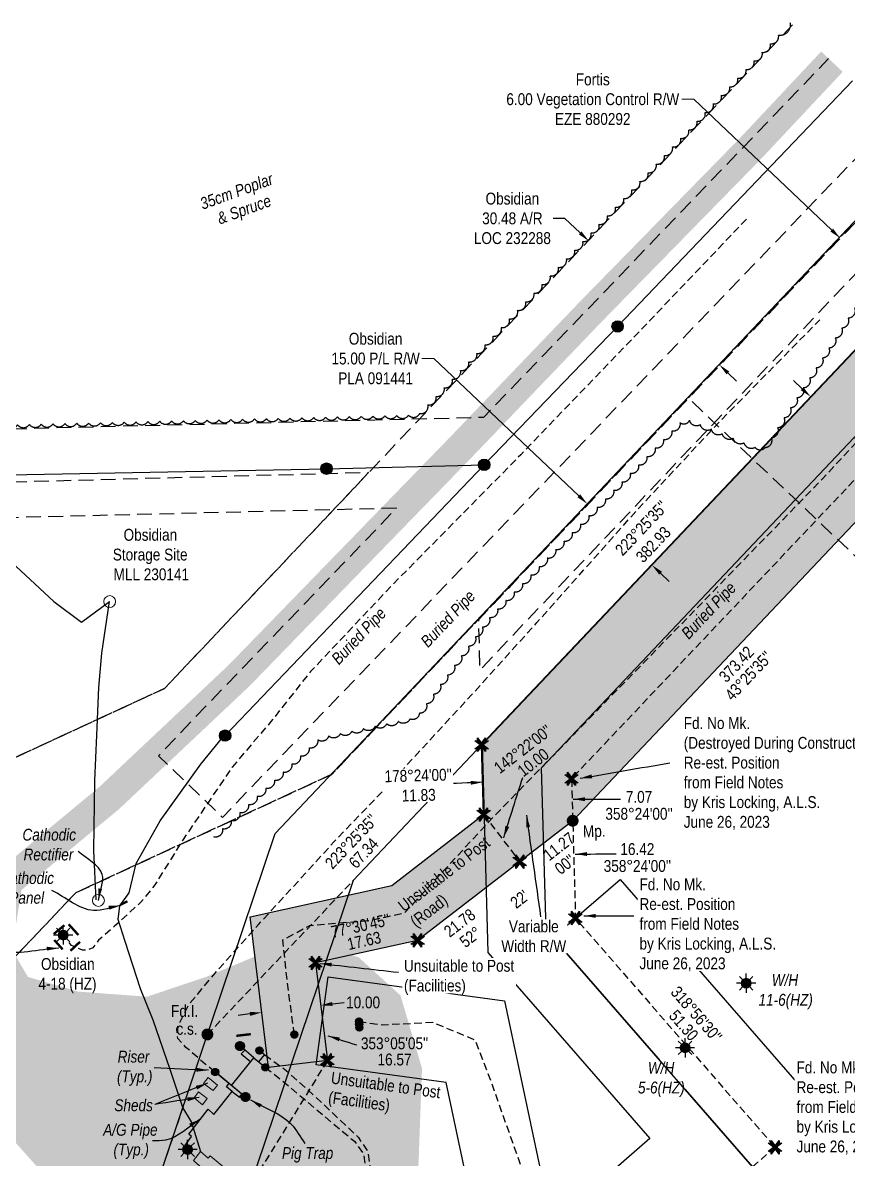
# Model space of a CAD drawing. Extents: x 623995 to 631000, y 5840139 to 5844688.
# Drawn here: x 626661 to 627358, y 5840883 to 5841842 of the extents above; entities that cross this region are included whole.
import ezdxf
from ezdxf.enums import TextEntityAlignment as Align

# ---------------------------------------------------------------- set-up
doc = ezdxf.new("R2010")
doc.units = 0
doc.header["$LTSCALE"] = 5
doc.header["$PDSIZE"] = 0.5
for name, pattern in [('0', [1, 1, 0]), ('foc-ACCESSROAD', [3.75, 2.5, -1.25]), ('foc-FLOWLINE', [3.75, 2.5, -1.25]), ('foc-TIELINE', [1.875, 1.25, -0.625]), ('foc-TRAV', [1.875, 1.25, -0.625]), ('POWERLINE5', [7.8, 2.4, -0.6, 0.6, -0.6, 0.6, -0.6, 2.4]), ('UG_PIPE', [1.875, 1.25, -0.625])]:
    doc.linetypes.add(name, pattern=pattern)
doc.layers.get('Defpoints').update_dxf_attribs({"color": 9})
for name, color, linetype in [('AS-CABLE', 224, 'foc-CABLE'), ('AS-PIPE-AG', 44, 'Continuous'), ('AS-PIPE-UG', 44, 'UG_PIPE'), ('AS-PIPE-UG-T', 44, 'Continuous'), ('AS-POWER', 104, 'foc-POWER'), ('AS-POWER-EXISTING', 72, 'POWERLINE5'), ('AS-POWER-EXISTING-PP', 72, 'Continuous'), ('AS-ROADS', 254, 'Continuous'), ('AS-SYMBOL', 7, 'Continuous'), ('C-AR', 13, 'foc-ACCESSROAD'), ('C-RW', 13, 'Continuous'), ('C-WS', 13, 'foc-ACCESSROAD'), ('C-WS-S', 13, 'Continuous'), ('F-EZE', 190, 'foc-FLOWLINE'), ('L-BD', 7, 'Continuous'), ('L-MON', 1, 'Continuous'), ('L-TIE', 7, 'foc-TIELINE'), ('L-TRAV', 7, 'foc-TRAV'), ('P-PROPOSED', 10, 'Continuous'), ('P-PROPOSED-H', 21, 'Continuous'), ('P-TRAV', 4, 'foc-TRAV'), ('P-TXT', 4, 'Continuous'), ('T-BUSH', 110, '0'), ('T-BUSH-T', 110, 'Continuous')]:
    doc.layers.add(name, color=color, linetype=linetype)
for name, color, linetype, lineweight in [('AS-GENERAL', 48, 'Continuous', 18), ('C-RW-T', 13, 'Continuous', 9), ('C-WS-T', 13, 'Continuous', 9), ('F-EZE-T', 190, 'Continuous', 9), ('T-TEXT', 48, 'Continuous', 18)]:
    doc.layers.add(name, color=color, linetype=linetype, lineweight=lineweight)
doc.styles.add('80CG', font='ARIALN.TTF', dxfattribs={"height": 10})
doc.styles.add('80L', font='ARIALN.TTF', dxfattribs={"height": 10})
doc.styles.add('foc-LtypeFont', font='ARIALN.TTF', dxfattribs={"height": 7.35})
doc.linetypes.add('foc-CABLE', pattern='A,2,-1,["C",foc-LtypeFont,S=0.2,R=0,X=-0.625,Y=-0.75],-1.24,8', length=12.24)
doc.linetypes.add('foc-POWER', pattern='A,6,-1,["P",foc-LtypeFont,S=0.2,R=0,X=-0.625,Y=-0.75],-1.24,4', length=12.24)
doc.dimstyles.new('Compass 5 000', dxfattribs={"dimscale": 5, "dimtxt": 9, "dimasz": 2, "dimexe": 0.2, "dimexo": 0.0625, "dimgap": 0.5, "dimtad": 0, "dimtih": 1, "dimtoh": 1, "dimzin": 0, "dimdsep": 46, "dimtxsty": '80CG', "dimcen": 0.1, "dimse1": 1, "dimse2": 1, "dimclrd": 256, "dimclrt": 256, "dimaunit": 1, "dimadec": 4, "dimazin": 0, "dimtfac": 0.06, "dimtofl": 0, "dimtmove": 0, "dimatfit": 1, "dimfxl": 0.2, "dimtolj": 1, "dimtzin": 0, "dimlwd": -1, "dimarcsym": 0})

# ---------------------------------------------------------------- blocks, each defined once
blk = doc.blocks.new('GAS')
h = blk.add_hatch(color=255)
h.dxf.hatch_style = 1
edge = h.paths.add_edge_path()
edge.add_arc((0, 0), 0.9, 0, 360)
for p, q in [((-0.81, 0), (-1.62, 0)), ((-0.57, 0.57), (-1.14, 1.14)), ((0, 0.81), (0, 1.62)), ((0.57, 0.57), (1.14, 1.14)), ((1.62, 0), (0.81, 0)), ((-0.57, -0.57), (-1.14, -1.14)), ((0, -0.81), (0, -1.62)), ((1.14, -1.14), (0.57, -0.57))]:
    blk.add_line(p, q)
blk.add_circle((0, 0), 0.8)
blk = doc.blocks.new('fdia')
at = {"color": 255, "const_width": 1}
blk.add_lwpolyline([(-0.5, 0, 1), (0.5, 0, 1)], format="xyb", close=True, dxfattribs=at)
blk = doc.blocks.new('Fdiaa')
blk.add_blockref('fdia', (0, 0))
blk = doc.blocks.new('fdib')
at = {"color": 1, "const_width": 1.6}
blk.add_lwpolyline([(-0.4, 0, 1), (0.4, 0, 1)], format="xyb", close=True, dxfattribs=at)
at = {"color": 1}
blk.add_circle((0, 0), 0.8, dxfattribs=at)
blk = doc.blocks.new('Fdibb')
blk.add_blockref('fdib', (0, 0))
blk = doc.blocks.new('fdicc')
for name in ['Fdibb', 'Fdiaa']:
    blk.add_blockref(name, (0, 0))
blk = doc.blocks.new('FDI')
blk.add_blockref('fdicc', (0, 0))
blk = doc.blocks.new('POWERPOLE')
h = blk.add_hatch(color=255)
edge = h.paths.add_edge_path()
edge.add_arc((0, 0), 0.96, 0, 360)
at = {"linetype": 'Continuous'}
for p, q in [((0.68, -0.68), (-0.68, 0.68)), ((-0.68, -0.68), (0.68, 0.68))]:
    blk.add_line(p, q, dxfattribs=at)
blk.add_circle((0, 0), 0.96, dxfattribs=at)
blk = doc.blocks.new('*D767')
at = {"layer": 'C-RW-T', "transparency": 16777216}
for p, q in [((627008.19, 5841558.59), (626998.19, 5841558.59)), ((627130.48, 5841442.84), (627008.19, 5841558.59)), ((627199.44, 5841377.57), (627206.7, 5841370.7))]:
    blk.add_line(p, q, dxfattribs=at)
for points in [[(627131.63, 5841444.05), (627129.34, 5841441.63), (627137.75, 5841435.96)], [(627200.58, 5841378.78), (627198.29, 5841376.36), (627192.18, 5841384.45)]]:
    blk.add_solid(points, dxfattribs=at)
at = {"layer": 'Defpoints', "color": 0, "transparency": 16777216}
for p in [(627192.18, 5841384.45), (627062.12, 5841356.07), (627116.55, 5841304.55)]:
    blk.add_point(p, dxfattribs=at)
at = {"layer": 'C-RW-T', "transparency": 16777216, "insert": (626959.11, 5841558.59), "char_height": 10, "attachment_point": 5, "style": '80CG', "bg_fill": 3, "box_fill_scale": 1.1, "bg_fill_color": 256, "bg_fill_true_color": 13158600, "bg_fill_transparency": 0}
blk.add_mtext('\\A1;Obsidian\\P15.00 P/L R/W\\PPLA 091441', dxfattribs=at)
blk = doc.blocks.new('*D766')
at = {"layer": 'C-RW-T', "transparency": 16777216}
for p, q in [((627318.8, 5841533.21), (627311.54, 5841540.08)), ((627369.63, 5841485.1), (627416.88, 5841440.37)), ((627416.88, 5841440.37), (627426.88, 5841440.37))]:
    blk.add_line(p, q, dxfattribs=at)
for points in [[(627319.95, 5841534.42), (627317.66, 5841532), (627326.07, 5841526.33)], [(627370.77, 5841486.31), (627368.48, 5841483.89), (627362.37, 5841491.97)]]:
    blk.add_solid(points, dxfattribs=at)
at = {"layer": 'Defpoints', "color": 0, "transparency": 16777216}
for p in [(627434.26, 5841640.63), (627470.56, 5841606.27), (627326.07, 5841526.33)]:
    blk.add_point(p, dxfattribs=at)
at = {"layer": 'C-RW-T', "transparency": 16777216, "insert": (627473.89, 5841440.37), "char_height": 10, "attachment_point": 5, "style": '80CG'}
blk.add_mtext('\\A1;Obsidian\\P10.00 P/L R/W\\PPLA 091615\\P(Not Constructed)\\P(To be Amended)', dxfattribs=at)
blk = doc.blocks.new('*D768')
at = {"layer": 'Defpoints', "color": 0, "transparency": 16777216}
for p in [(627372.8, 5841639.49), (627261.95, 5841566.17), (627283.73, 5841545.53)]:
    blk.add_point(p, dxfattribs=at)
at = {"layer": 'F-EZE-T', "transparency": 16777216}
for p, q in [((627227.4, 5841777.32), (627217.4, 5841777.32)), ((627343.77, 5841667.01), (627227.4, 5841777.32)), ((627380.06, 5841632.61), (627387.32, 5841625.73))]:
    blk.add_line(p, q, dxfattribs=at)
for points in [[(627344.92, 5841668.22), (627342.62, 5841665.8), (627351.03, 5841660.13)], [(627381.21, 5841633.82), (627378.91, 5841631.4), (627372.8, 5841639.49)]]:
    blk.add_solid(points, dxfattribs=at)
at = {"layer": 'F-EZE-T', "transparency": 16777216, "insert": (627142.25, 5841777.32), "char_height": 10, "attachment_point": 5, "style": '80CG'}
blk.add_mtext('\\A1;Fortis\\P6.00 Vegetation Control R/W\\PEZE 880292', dxfattribs=at)
blk = doc.blocks.new('PIG')
h = blk.add_hatch(color=255)
h.dxf.hatch_style = 1
edge = h.paths.add_edge_path()
edge.add_arc((0, 0), 0.85, 0, 360)
at = {"layer": 'AS-SYMBOL'}
h = blk.add_hatch(color=48, dxfattribs=at)
h.dxf.hatch_style = 1
h.paths.add_polyline_path([(-0.1, 0, 1), (-0.55, 0, 1)])
h = blk.add_hatch(color=48, dxfattribs=at)
h.dxf.hatch_style = 1
h.paths.add_polyline_path([(0.1, 0, 1), (0.55, 0, 1)])
at = {"layer": 'AS-SYMBOL', "color": 48}
for centre, radius in [((0, 0), 0.75), ((-0.33, 0), 0.225), ((0.33, 0), 0.225)]:
    blk.add_circle(centre, radius, dxfattribs=at)
blk = doc.blocks.new('RISER')
h = blk.add_hatch(color=255)
h.dxf.hatch_style = 1
edge = h.paths.add_edge_path()
edge.add_arc((0, 0), 0.7, 0, 360)
blk.add_hatch(color=48).paths.add_polyline_path([(0.58, -0.15), (-0.58, -0.15, 0.774597)])
at = {"color": 48}
blk.add_line((-0.58, -0.15), (0.58, -0.15), dxfattribs=at)
blk.add_circle((0, 0), 0.6, dxfattribs=at)
blk = doc.blocks.new('*D770')
at = {"layer": 'C-WS-S', "transparency": 16777216}
for p, q in [((627118.77, 5841676.8), (627108.77, 5841676.8)), ((627131.62, 5841664.61), (627118.77, 5841676.8)), ((627256.22, 5841546.52), (627263.47, 5841539.64))]:
    blk.add_line(p, q, dxfattribs=at)
for points in [[(627132.77, 5841665.82), (627130.48, 5841663.4), (627138.88, 5841657.73)], [(627257.36, 5841547.73), (627255.07, 5841545.31), (627248.96, 5841553.4)]]:
    blk.add_solid(points, dxfattribs=at)
at = {"layer": 'Defpoints', "color": 0, "transparency": 16777216}
for p in [(627138.88, 5841657.73), (627096.59, 5841613.11), (627206.67, 5841508.78)]:
    blk.add_point(p, dxfattribs=at)
at = {"layer": 'C-WS-S', "transparency": 16777216, "insert": (627074.45, 5841676.8), "char_height": 10, "attachment_point": 5, "style": '80CG'}
blk.add_mtext('\\A1;Obsidian\\P30.48 A/R\\PLOC 232288', dxfattribs=at)
blk = doc.blocks.new('TEMP')
h = blk.add_hatch(color=255)
h.dxf.hatch_style = 1
h.paths.add_polyline_path([(0, 0.25), (-0.67, 1.15), (-0.67, 0.67), (-1.15, 0.67), (-0.25, 0), (-1.15, -0.67), (-0.67, -0.67), (-0.67, -1.15), (0, -0.25), (0.67, -1.15), (0.67, -0.67), (1.15, -0.67), (0.25, 0), (1.15, 0.67), (0.67, 0.67), (0.67, 1.15)])
h.paths.add_polyline_path([(0.57, 0.85), (0.57, 0.57), (0.85, 0.57), (0.08, 0), (0.85, -0.57), (0.57, -0.57), (0.57, -0.85), (0, -0.08), (-0.57, -0.85), (-0.57, -0.57), (-0.85, -0.57), (-0.08, 0), (-0.85, 0.57), (-0.57, 0.57), (-0.57, 0.85), (0, 0.08)], flags=16)
h = blk.add_hatch(color=1)
h.dxf.hatch_style = 1
h.paths.add_polyline_path([(0, 0.08), (-0.57, 0.85), (-0.57, 0.57), (-0.85, 0.57), (-0.08, 0), (-0.85, -0.57), (-0.57, -0.57), (-0.57, -0.85), (0, -0.08), (0.57, -0.85), (0.57, -0.57), (0.85, -0.57), (0.08, 0), (0.85, 0.57), (0.57, 0.57), (0.57, 0.85)])
at = {"color": 1}
for p, q in [((-0.08, 0), (0.08, 0)), ((0, 0.08), (0, -0.08))]:
    blk.add_line(p, q, dxfattribs=at)
at = {"color": 255, "flags": 128}
blk.add_lwpolyline([(-0.25, 0), (-1.15, 0.67), (-0.67, 0.67), (-0.67, 1.15), (0, 0.25), (0.67, 1.15), (0.67, 0.67), (1.15, 0.67), (0.25, 0), (1.15, -0.67), (0.67, -0.67), (0.67, -1.15), (0, -0.25), (-0.67, -1.15), (-0.67, -0.67), (-1.15, -0.67)], close=True, dxfattribs=at)
at = {"color": 1, "flags": 128}
blk.add_lwpolyline([(-0.08, 0), (-0.85, 0.57), (-0.57, 0.57), (-0.57, 0.85), (0, 0.08), (0.57, 0.85), (0.57, 0.57), (0.85, 0.57), (0.08, 0), (0.85, -0.57), (0.57, -0.57), (0.57, -0.85), (0, -0.08), (-0.57, -0.85), (-0.57, -0.57), (-0.85, -0.57)], close=True, dxfattribs=at)
blk = doc.blocks.new('PLIA')
at = {"color": 255, "const_width": 1}
blk.add_lwpolyline([(-0.5, 0, 1), (0.5, 0, 1)], format="xyb", close=True, dxfattribs=at)
blk = doc.blocks.new('PLIAA')
blk.add_blockref('PLIA', (0, 0))
blk = doc.blocks.new('PLIB')
at = {"color": 1}
blk.add_circle((0, 0), 0.8, dxfattribs=at)
blk = doc.blocks.new('PLIBB')
blk.add_blockref('PLIB', (0, 0))
blk = doc.blocks.new('PLICC')
for name in ['PLIAA', 'PLIBB']:
    blk.add_blockref(name, (0, 0))
blk = doc.blocks.new('PLI')
blk.add_blockref('PLICC', (0, 0))
blk = doc.blocks.new('*D787')
at = {"layer": 'Defpoints', "color": 0, "transparency": 16777216}
for p in [(626912.68, 5841013.07), (626913.18, 5841008.89), (626863.57, 5841002.87)]:
    blk.add_point(p, dxfattribs=at)
at = {"layer": 'P-TXT', "transparency": 16777216}
for p, q in [((626922.6, 5841014.27), (626932.61, 5841015.48)), ((626853.13, 5841005.84), (626843.2, 5841004.64))]:
    blk.add_line(p, q, dxfattribs=at)
for points in [[(626922.4, 5841015.92), (626922.8, 5841012.61), (626912.68, 5841013.07)], [(626852.93, 5841007.5), (626853.33, 5841004.19), (626863.06, 5841007.05)]]:
    blk.add_solid(points, dxfattribs=at)
at = {"layer": 'P-TXT', "transparency": 16777216, "insert": (626948.55, 5841015.48), "char_height": 10, "attachment_point": 5, "style": '80CG'}
blk.add_mtext('\\A1;10.00', dxfattribs=at)

msp = doc.modelspace()

# ---------------------------------------------------------------- hatches: boundary and pattern name
at = {"layer": 'AS-ROADS'}
h = msp.add_hatch(color=256, dxfattribs=at)
h.dxf.hatch_style = 1
h.paths.add_polyline_path([(626585.278, 5841064.008), (626509.168, 5841004.258), (626543.118, 5840998.488), (626594.151, 5840968.759), (626649.901, 5840903.528), (626757.898, 5840782.014), (626819.245, 5840758.679), (626900.026, 5840763.805), (626973.882, 5840814.293), (626995.04, 5840872.558), (626998.226, 5840959.995), (626980.089, 5841021.44), (626944.599, 5841053.734), (626911.668, 5841063.481), (626894.878, 5841063.325), (626857.947, 5841054.54), (626816.719, 5841037.292), (626766.314, 5841020.365), (626708.147, 5841024.677), (626665.788, 5841037.044), (626652.331, 5841060.273), (626663.576, 5841128.961)])
at = {"layer": 'P-PROPOSED-H'}
h = msp.add_hatch(color=256, dxfattribs=at)
h.dxf.hatch_style = 1
h.paths.add_polyline_path([(627548.961, 5841616.356), (627476.361, 5841685.073), (627058.086, 5841243.167), (627048.506, 5841232.9), (627050.158, 5841173.942), (626972.771, 5841114.274), (626853.331, 5841087.823), (626868.765, 5840960.577), (626918.383, 5840966.595), (626908.409, 5841048.828), (626994.462, 5841067.885), (627125.313, 5841168.774)])

# ---------------------------------------------------------------- linework, layer by layer
at = {"layer": 'AS-CABLE', "flags": 128}
for points in [[(626550.431, 5841381.033), (626611.914, 5841391.374), (626633.346, 5841415.16), (626643.807, 5841394.508), (626687.746, 5841353.643), (626710.908, 5841336.259), (626734.784, 5841353.813)], [(626723.488, 5841102.184), (626721.294, 5841143.599), (626722.264, 5841202.843), (626724.043, 5841240.979), (626725.547, 5841281.184), (626728.191, 5841310.104), (626734.784, 5841353.813)], [(626811.741, 5840889.467), (626803.879, 5840914.873), (626796.597, 5840926.788), (626785.85, 5840959.051), (626771.381, 5841000.666), (626760.705, 5841027.007), (626747.764, 5841066.927), (626741.831, 5841085.485), (626743.386, 5841097.046), (626751.228, 5841107.937), (626757.106, 5841132.798), (626777.344, 5841168.59), (626811.696, 5841216.538), (626830.219, 5841239.239)]]:
    msp.add_lwpolyline(points, dxfattribs=at)
at = {"layer": 'AS-GENERAL', "flags": 128}
msp.add_lwpolyline([(626740.682, 5841096.336), (626746.78, 5841099.365)], dxfattribs=at)
at = {"layer": 'AS-GENERAL', "const_width": 1.999, "flags": 128}
for points in [[(626743.732, 5841097.851), (626749.827, 5841100.879)], [(626696.594, 5841080.635), (626687.627, 5841073.229)], [(626708.451, 5841072.34), (626700.226, 5841081.45)], [(626688.072, 5841068.193), (626695.112, 5841060.269)], [(626701.708, 5841059.084), (626709.711, 5841066.638)], [(626853.841, 5840988.786), (626841.594, 5840987.359)]]:
    msp.add_lwpolyline(points, dxfattribs=at)
at = {"layer": 'AS-GENERAL', "flags": 128}
for points in [[(626813.935, 5840947.191), (626822.044, 5840941.241), (626825.715, 5840945.704), (626817.823, 5840952.277)], [(626805.946, 5840935.145), (626813.05, 5840929.294), (626817.027, 5840934.423), (626809.655, 5840940.201)], [(626805.534, 5840882.251), (626811.449, 5840889.678), (626817.903, 5840884.15), (626819.525, 5840886.008), (626842.918, 5840866.865), (626841.757, 5840865.318), (626849.888, 5840857.984), (626843.489, 5840850.143), (626835.414, 5840857.071), (626832.596, 5840853.873), (626808.366, 5840874.809), (626810.703, 5840877.478)]]:
    msp.add_lwpolyline(points, close=True, dxfattribs=at)
at = {"layer": 'AS-GENERAL'}
for centre in [(626734.808, 5841353.644), (626725.315, 5841101.558)]:
    msp.add_circle(centre, 4.995, dxfattribs=at)
at = {"layer": 'AS-PIPE-AG', "flags": 128}
for points in [[(626837.659, 5840945.339), (626856.268, 5840968.667), (626845.434, 5840978.258)], [(626848.752, 5840975.321), (626845.632, 5840972.078), (626853.783, 5840965.552)], [(626861.126, 5840974.91), (626865.272, 5840971.485), (626860.206, 5840965.527)], [(626856.268, 5840968.667), (626865.321, 5840961.449)], [(626866.101, 5840960.731), (626866.066, 5840960.746)], [(626849.27, 5840935.714), (626823.793, 5840956.833)], [(626849.287, 5840935.73), (626823.802, 5840956.857)], [(626798.129, 5840894.706), (626803.862, 5840902.32), (626801.428, 5840904.518), (626817.843, 5840925.397), (626822.713, 5840920.923), (626838.049, 5840940.445), (626833.208, 5840944.394), (626835.233, 5840946.911)], [(626838.049, 5840940.445), (626844.223, 5840935.508), (626845.754, 5840937.68)]]:
    msp.add_lwpolyline(points, dxfattribs=at)
at = {"layer": 'AS-PIPE-UG', "flags": 128}
for points in [[(627271.863, 5841676.15), (627172.095, 5841571.553), (627081.473, 5841477.408), (626973.437, 5841367.858), (626904.177, 5841294.554), (626870.79, 5841252.38), (626838.121, 5841214.034), (626796.257, 5841152.186), (626772.92, 5841114.73), (626760.78, 5841099.795), (626738.953, 5841079.762), (626725.437, 5841067.947), (626720.504, 5841061.489), (626715.826, 5841059.67), (626711.967, 5841059.575), (626702.626, 5841063.578), (626698.107, 5841069.486)], [(626890.575, 5840988.395), (626890.54, 5840988.39), (626884.69, 5841032.145), (626880.88, 5841068.325), (626903.665, 5841080.49), (626953.905, 5841084.725), (626983.615, 5841091.07), (627058.055, 5841171.61), (627167.825, 5841284.27), (627237.605, 5841355.835), (627336.075, 5841457.27), (627381.44, 5841506.045), (627516.139, 5841648.378)], [(626945.067, 5840999.362), (626965.115, 5840996.728), (627007.235, 5840998.777), (627043.007, 5840983.877), (627056.757, 5840947.621), (627080.788, 5840879.82), (627099.286, 5840804.483), (627110.462, 5840754.711), (627114.891, 5840724.357), (627108.573, 5840693.803), (627069.267, 5840646.26), (627007.56, 5840589.951), (626927.539, 5840523.1), (626844.844, 5840462.572), (626777.708, 5840415.309), (626765.372, 5840404.952)], [(626865.686, 5840971.352), (626883.745, 5840958.152), (626913.239, 5840931.466), (626944.633, 5840901.557), (626952.555, 5840889.557), (626955.169, 5840871.403), (626955.514, 5840844.903), (626954.204, 5840816.163), (626953.309, 5840794.891), (626951.75, 5840751.007), (626948.961, 5840699.161), (626947.707, 5840649.164), (626945.697, 5840642.212), (626925.879, 5840619.53), (626905.142, 5840601.777), (626872.589, 5840570.063), (626849.162, 5840547.886), (626825.551, 5840525.674), (626730.995, 5840442.672)], [(626866.036, 5840960.721), (626880.821, 5840949.155), (626909.34, 5840925.069), (626941.509, 5840898.134), (626948.721, 5840887.887), (626951.545, 5840871.278), (626951.865, 5840845.368), (626950.855, 5840815.734), (626949.841, 5840793.902), (626948.321, 5840751.172), (626945.477, 5840697.342), (626943.618, 5840650.364), (626942.363, 5840643.296), (626924.265, 5840622.244), (626902.608, 5840604.451), (626869.11, 5840573.447), (626845.074, 5840551.405), (626821.183, 5840528.473), (626726.985, 5840447.072)]]:
    msp.add_lwpolyline(points, dxfattribs=at)
at = {"layer": 'AS-POWER', "flags": 128}
for points in [[(626091.393, 5841144.48), (626426.906, 5841456.436), (626917.732, 5841465.737), (627050.659, 5841468.951), (627163.238, 5841585.698), (627361.259, 5841792.909)], [(626832.154, 5841240.579), (627050.659, 5841468.951)]]:
    msp.add_lwpolyline(points, dxfattribs=at)
at = {"layer": 'AS-ROADS', "const_width": 25, "flags": 128}
msp.add_lwpolyline([(627343.996, 5841809.018), (627275.883, 5841736.399), (627139.963, 5841597.499), (627030.133, 5841482.874), (626843.978, 5841291.279), (626734.848, 5841188.369), (626585.023, 5841064.079), (626438.553, 5840949.094), (626341.159, 5840870.416)], dxfattribs=at)
at = {"layer": 'C-RW', "flags": 128}
for points in [[(627476.768, 5841685.118), (627048.944, 5841233.122), (627053.696, 5841057.693), (627190.321, 5840900.639), (626701.811, 5840474.696)], [(626839.667, 5840495.47), (627277.185, 5840876.961), (627102.885, 5841077.063), (627099.131, 5841213.462), (627511.99, 5841649.646)], [(626752.314, 5840419.281), (627071.682, 5840697.735), (627018.499, 5840948), (626909.041, 5840962.966), (626919.194, 5841037.22), (627067.703, 5841016.915), (627140.406, 5840674.795), (626794.393, 5840373.109)]]:
    msp.add_lwpolyline(points, dxfattribs=at)
at = {"layer": 'C-WS', "flags": 128}
msp.add_lwpolyline([(626445.141, 5841014.022), (626631.887, 5841211.348), (626781.004, 5841280.325), (626953.195, 5841462.387), (626433.423, 5841448.365), (626445.141, 5841014.026)], close=True, dxfattribs=at)
at = {"layer": 'F-EZE', "flags": 128}
for points in [[(626060.175, 5841178.737), (626412.205, 5841493.56), (627003.463, 5841508.024), (627050.434, 5841509.174), (627341.142, 5841811.681)], [(627395.939, 5841760.546), (626829.967, 5841171.638), (626775.907, 5841223.613), (626976.587, 5841432.355), (626441.626, 5841419.275), (626416.696, 5841396.984), (626110.662, 5841123.336)], [(627444.554, 5841715.18), (627047.226, 5841296.04), (627046.092, 5841338.456), (627422.616, 5841735.652)]]:
    msp.add_lwpolyline(points, dxfattribs=at)
at = {"layer": 'L-TIE'}
for p, q in [((626918.383, 5840966.595), (626677.94, 5840575.315)), ((627277.095, 5840876.882), (627296.006, 5840893.403))]:
    msp.add_line(p, q, dxfattribs=at)
at = {"layer": 'L-TRAV'}
for p, q in [((626817.235, 5840988.54), (626940.118, 5841118.372)), ((626796.654, 5840927.487), (626761.517, 5840823.25))]:
    msp.add_line(p, q, dxfattribs=at)
at = {"layer": 'P-PROPOSED', "flags": 128}
msp.add_lwpolyline([(627050.158, 5841173.942), (627048.506, 5841232.9), (627058.086, 5841243.167), (627476.361, 5841685.073)], dxfattribs=at)
at = {"layer": 'P-TRAV', "flags": 128}
msp.add_lwpolyline([(627050.158, 5841173.942), (627080.677, 5841134.359)], dxfattribs=at)
at = {"layer": 'T-BUSH', "flags": 128}
for points in [[(626132.439, 5841247.891, 0.5205671), (626139.89, 5841254.554, 0.5205671), (626147.341, 5841261.218, 0.5205671), (626154.792, 5841267.882, 0.5205671), (626162.244, 5841274.546, 0.5205671), (626169.695, 5841281.21, 0.5205671), (626177.146, 5841287.873, 0.5205671), (626184.597, 5841294.537, 0.5205671), (626192.049, 5841301.201, 0.5205671), (626199.5, 5841307.865, 0.5205671), (626206.951, 5841314.528, 0.5205671), (626214.403, 5841321.192, 0.5205671), (626221.854, 5841327.856, 0.5205671), (626229.305, 5841334.52, 0.5205671), (626236.756, 5841341.183, 0.5205671), (626244.208, 5841347.847, 0.5205671), (626251.659, 5841354.511, 0.5205671), (626259.11, 5841361.175, 0.5205671), (626266.561, 5841367.839, 0.5205671), (626274.013, 5841374.502, 0.5205671), (626281.464, 5841381.166, 0.5205671), (626288.915, 5841387.83, 0.5205671), (626296.366, 5841394.494, 0.5205671), (626303.818, 5841401.157, 0.5205671), (626311.269, 5841407.821, 0.5205671), (626318.72, 5841414.485, 0.5205671), (626326.171, 5841421.149, 0.5205671), (626333.623, 5841427.813, 0.5205671), (626341.074, 5841434.476, 0.5205671), (626348.525, 5841441.14, 0.5205671), (626355.977, 5841447.804, 0.5205671), (626363.428, 5841454.468, 0.5205671), (626370.879, 5841461.131, 0.5205671), (626378.33, 5841467.795, 0.5205671), (626385.782, 5841474.459, 0.5205671), (626393.233, 5841481.123, 0.5205671), (626400.684, 5841487.786, 0.5205671), (626408.135, 5841494.45, 0.5205671), (626417.252, 5841496.91, 0.5205671), (626427.245, 5841497.154, 0.5205671), (626437.238, 5841497.399, 0.5205671), (626447.232, 5841497.643, 0.5205671), (626457.225, 5841497.888, 0.5205671), (626467.218, 5841498.132, 0.5205671), (626477.212, 5841498.377, 0.5205671), (626487.205, 5841498.621, 0.5205671), (626497.199, 5841498.866, 0.5205671), (626507.192, 5841499.11, 0.5205671), (626517.185, 5841499.354, 0.5205671), (626527.179, 5841499.599, 0.5205671), (626537.172, 5841499.843, 0.5205671), (626547.165, 5841500.088, 0.5205671), (626557.159, 5841500.332, 0.5205671), (626567.152, 5841500.577, 0.5205671), (626577.145, 5841500.821, 0.5205671), (626587.139, 5841501.066, 0.5205671), (626597.132, 5841501.31, 0.5205671), (626607.126, 5841501.555, 0.5205671), (626617.119, 5841501.799, 0.5205671), (626627.112, 5841502.044, 0.5205671), (626637.106, 5841502.288, 0.5205671), (626647.099, 5841502.532, 0.5205671), (626657.092, 5841502.777, 0.5205671), (626667.086, 5841503.021, 0.5205671), (626677.079, 5841503.266, 0.5205671), (626687.073, 5841503.51, 0.5205671), (626697.066, 5841503.755, 0.5205671), (626707.059, 5841503.999, 0.5205671), (626717.053, 5841504.244, 0.5205671), (626727.046, 5841504.488, 0.5205671), (626737.039, 5841504.733, 0.5205671), (626747.033, 5841504.977, 0.5205671), (626757.026, 5841505.222, 0.5205671), (626767.02, 5841505.466, 0.5205671), (626777.013, 5841505.711, 0.5205671), (626787.006, 5841505.955, 0.5205671), (626797, 5841506.199, 0.5205671), (626806.993, 5841506.444, 0.5205671), (626816.986, 5841506.688, 0.5205671), (626826.98, 5841506.933, 0.5205671), (626836.973, 5841507.177, 0.5205671), (626846.966, 5841507.422, 0.5205671), (626856.96, 5841507.666, 0.5205671), (626866.953, 5841507.911, 0.5205671), (626876.947, 5841508.155, 0.5205671), (626886.94, 5841508.4, 0.5205671), (626896.933, 5841508.644, 0.5205671), (626906.927, 5841508.889, 0.5205671), (626916.92, 5841509.133, 0.5205671), (626926.913, 5841509.378, 0.5205671), (626936.907, 5841509.622, 0.5205671), (626946.9, 5841509.866, 0.5205671), (626956.894, 5841510.111, 0.5205671), (626966.887, 5841510.355, 0.5205671), (626976.88, 5841510.6, 0.5205671), (626986.874, 5841510.844, 0.5205671), (626996.361, 5841512.227, 0.5205671), (627003.238, 5841519.482, 0.5205671), (627010.115, 5841526.736, 0.5205671), (627016.992, 5841533.991, 0.5205671), (627023.869, 5841541.246, 0.5205671), (627030.746, 5841548.501, 0.5205671), (627037.623, 5841555.756, 0.5205671), (627044.5, 5841563.011, 0.5205671), (627051.377, 5841570.266, 0.5205671), (627058.254, 5841577.521, 0.5205671), (627065.132, 5841584.776, 0.5205671), (627072.009, 5841592.031, 0.5205671), (627078.886, 5841599.286, 0.5205671), (627085.763, 5841606.54, 0.5205671), (627092.64, 5841613.795, 0.5205671), (627099.517, 5841621.05, 0.5205671), (627106.394, 5841628.305, 0.5205671), (627113.271, 5841635.56, 0.5205671), (627120.148, 5841642.815, 0.5205671), (627127.025, 5841650.07, 0.5205671), (627133.902, 5841657.325, 0.5205671), (627140.779, 5841664.58, 0.5205671), (627147.656, 5841671.835, 0.5205671), (627154.533, 5841679.089, 0.5205671), (627161.41, 5841686.344, 0.5205671), (627168.287, 5841693.599, 0.5205671), (627175.164, 5841700.854, 0.5205671), (627182.041, 5841708.109, 0.5205671), (627188.918, 5841715.364, 0.5205671), (627195.795, 5841722.619, 0.5205671), (627202.672, 5841729.874, 0.5205671), (627209.549, 5841737.129, 0.5205671), (627216.426, 5841744.384, 0.5205671), (627223.303, 5841751.639, 0.5205671), (627230.18, 5841758.893, 0.5205671), (627237.057, 5841766.148, 0.5205671), (627243.934, 5841773.403, 0.5205671), (627250.811, 5841780.658, 0.5205671), (627257.688, 5841787.913, 0.5205671), (627264.565, 5841795.168, 0.5205671), (627271.443, 5841802.423, 0.5205671), (627278.32, 5841809.678, 0.5205671), (627285.197, 5841816.933, 0.5205671), (627292.074, 5841824.188, 0.5205671), (627298.951, 5841831.442, 0.5205671), (627308.831, 5841841.866, 0.5205671)], [(627468.17, 5841693.2, -0.5205671), (627461.079, 5841686.168, -0.5205671), (627453.479, 5841679.674, -0.5205671), (627445.879, 5841673.18, -0.5205671), (627438.279, 5841666.687, -0.5205671), (627430.679, 5841660.193, -0.5205671), (627423.079, 5841653.699, -0.5205671), (627415.479, 5841647.206, -0.5205671), (627407.879, 5841640.712, -0.5205671), (627400.279, 5841634.218, -0.5205671), (627392.679, 5841627.725, -0.5205671), (627385.079, 5841621.231, -0.5205671), (627377.479, 5841614.737, -0.5205671), (627369.879, 5841608.244, -0.5205671), (627363.049, 5841601.078, -0.5205671), (627357.642, 5841592.67, -0.5205671), (627352.235, 5841584.262, -0.5205671), (627346.829, 5841575.854, -0.5205671), (627341.422, 5841567.446, -0.5205671), (627336.015, 5841559.038, -0.5205671), (627330.609, 5841550.63, -0.5205671), (627325.202, 5841542.222, -0.5205671), (627319.796, 5841533.814, -0.5205671), (627314.389, 5841525.406, -0.5205671), (627308.982, 5841516.998, -0.5205671), (627303.576, 5841508.59, -0.5205671), (627298.169, 5841500.182, -0.5205671), (627292.762, 5841491.774, -0.5205671), (627287.356, 5841483.366, -0.5205671), (627279.227, 5841483.656, -0.5205671), (627269.993, 5841487.484, -0.5205671), (627260.758, 5841491.311, -0.5205671), (627251.523, 5841495.138, -0.5205671), (627242.289, 5841498.966, -0.5205671), (627233.054, 5841502.793, -0.5205671), (627223.82, 5841506.621, -0.5205671), (627215.809, 5841504.455, -0.5205671), (627208.816, 5841497.312, -0.5205671), (627201.823, 5841490.169, -0.5205671), (627194.829, 5841483.026, -0.5205671), (627187.836, 5841475.883, -0.5205671), (627180.843, 5841468.74, -0.5205671), (627173.849, 5841461.598, -0.5205671), (627166.856, 5841454.455, -0.5205671), (627159.863, 5841447.312, -0.5205671), (627152.869, 5841440.169, -0.5205671), (627145.876, 5841433.026, -0.5205671), (627138.883, 5841425.883, -0.5205671), (627131.889, 5841418.74, -0.5205671), (627124.896, 5841411.598, -0.5205671), (627117.903, 5841404.455, -0.5205671), (627110.909, 5841397.312, -0.5205671), (627103.916, 5841390.169, -0.5205671), (627096.922, 5841383.026, -0.5205671), (627089.929, 5841375.883, -0.5205671), (627082.936, 5841368.741, -0.5205671), (627075.942, 5841361.598, -0.5205671), (627068.949, 5841354.455, -0.5205671), (627061.956, 5841347.312, -0.5205671), (627055.083, 5841340.067, -0.5205671), (627049.18, 5841331.999, -0.5205671), (627043.277, 5841323.932, -0.5205671), (627037.374, 5841315.865, -0.5205671), (627031.471, 5841307.797, -0.5205671), (627025.568, 5841299.73, -0.5205671), (627019.666, 5841291.662, -0.5205671), (627013.763, 5841283.595, -0.5205671), (627007.86, 5841275.528, -0.5205671), (627001.957, 5841267.46, -0.5205671), (626996.054, 5841259.393, -0.5205671), (626988.008, 5841254.645, -0.5205671), (626978.226, 5841252.586, -0.5205671), (626968.444, 5841250.527, -0.5205671), (626958.662, 5841248.467, -0.5205671), (626948.88, 5841246.408, -0.5205671), (626939.098, 5841244.349, -0.5205671), (626929.316, 5841242.289, -0.5205671), (626919.534, 5841240.23, -0.5205671), (626910.351, 5841237.02, -0.5205671), (626903.049, 5841230.192, -0.5205671), (626895.748, 5841223.364, -0.5205671), (626888.447, 5841216.537, -0.5205671), (626881.145, 5841209.709, -0.5205671), (626873.844, 5841202.881, -0.5205671), (626866.542, 5841196.054, -0.5205671), (626859.241, 5841189.226, -0.5205671), (626851.94, 5841182.399, -0.5205671), (626844.638, 5841175.571, -0.5205671), (626837.337, 5841168.743, -0.5205671), (626830.035, 5841161.916, -0.5205671), (626822.726, 5841155.081, -0.5205671)]]:
    msp.add_lwpolyline(points, format="xyb", dxfattribs=at)

# ---------------------------------------------------------------- block references
at = {"layer": 'AS-POWER-EXISTING', "xscale": 4.998179850000005, "yscale": 4.998179850000005, "zscale": 4.998179850000005}
for p in [(627163.238, 5841585.698), (626917.732, 5841465.737), (627050.659, 5841468.951)]:
    msp.add_blockref('POWERPOLE', p, dxfattribs=at)
at = {"layer": 'AS-POWER-EXISTING-PP', "color": 3, "xscale": 4.998179850000004, "yscale": 4.998179850000004, "zscale": 4.998179850000004}
msp.add_blockref('POWERPOLE', (626832.154, 5841240.579), dxfattribs=at)
at = {"layer": 'AS-SYMBOL'}
for p, xscale, yscale, zscale in [((626945.067, 5840999.362), 5, 5, 5), ((626945.182, 5840997.253), 5, 5, 5), ((626890.575, 5840988.395), 4.998179850000004, 4.998179850000004, 4.998179850000004), ((626945.402, 5840994.449), 5, 5, 5)]:
    msp.add_blockref('RISER', p, dxfattribs=dict(at, xscale=xscale, yscale=yscale, zscale=zscale))
at = {"layer": 'AS-SYMBOL', "color": 3, "xscale": 4.998179850000005, "yscale": 4.998179850000005, "zscale": 4.998179850000005}
for name, p in [('PIG', (626844.689, 5840978.694)), ('RISER', (626861.148, 5840974.941)), ('RISER', (626866.086, 5840960.761)), ('RISER', (626823.777, 5840956.862)), ('PIG', (626849.307, 5840935.76))]:
    msp.add_blockref(name, p, dxfattribs=at)
at = {"layer": 'C-WS-S', "xscale": 4.998179850000005, "yscale": 4.998179850000005, "zscale": 4.998179850000005}
for p in [(626695.633, 5841072.35), (626800.535, 5840891.401)]:
    msp.add_blockref('GAS', p, dxfattribs=at)
at = {"layer": 'Defpoints', "color": 2, "xscale": 2.000000000000003, "yscale": 2.000000000000003, "zscale": 2.000000000000003}
msp.add_blockref('FDI', (627124.325, 5841204.13), dxfattribs=at)
at = {"layer": 'Defpoints'}
for name, p, xscale, yscale, zscale in [('FDI', (627127.676, 5841086.65), 2.000000000000003, 2.000000000000003, 2.000000000000003), ('GAS', (627271.634, 5841031.7), 4.998179850000005, 4.998179850000005, 4.998179850000005), ('FDI', (626817.235, 5840988.54), 2.000000000000003, 2.000000000000003, 2.000000000000003), ('FDI', (627296.03, 5840893.375), 2.000000000000003, 2.000000000000003, 2.000000000000003)]:
    msp.add_blockref(name, p, dxfattribs=dict(at, xscale=xscale, yscale=yscale, zscale=zscale))
at = {"layer": 'L-MON'}
for name, p, xscale, yscale, zscale in [('TEMP', (627048.506, 5841232.9), 4.998179850000001, 4.998179850000001, 4.998179850000001), ('TEMP', (627050.158, 5841173.942), 4.998179850000001, 4.998179850000001, 4.998179850000001), ('PLI', (627125.313, 5841168.774), 4.998179850000005, 4.998179850000005, 4.998179850000005), ('TEMP', (627080.677, 5841134.359), 4.998179850000001, 4.998179850000001, 4.998179850000001)]:
    msp.add_blockref(name, p, dxfattribs=dict(at, xscale=xscale, yscale=yscale, zscale=zscale))
at = {"layer": 'L-MON', "color": 3, "xscale": 4.998179850000005, "yscale": 4.998179850000005, "zscale": 4.998179850000005}
for name, p in [('TEMP', (627124.325, 5841204.13)), ('TEMP', (627127.676, 5841086.65)), ('FDI', (626817.235, 5840988.54)), ('TEMP', (627296.03, 5840893.375))]:
    msp.add_blockref(name, p, dxfattribs=at)
at = {"layer": 'L-MON', "color": 1, "xscale": 4.998179850000005, "yscale": 4.998179850000005, "zscale": 4.998179850000005}
for p in [(626994.462, 5841067.885), (626908.409, 5841048.828), (626918.383, 5840966.595)]:
    msp.add_blockref('TEMP', p, dxfattribs=at)

# ---------------------------------------------------------------- texts
at = {"layer": 'AS-GENERAL', "char_height": 9.99636, "attachment_point": 1, "style": '80L'}
for s, insert in [('\\pi0.57648;{\\fArial Narrow|b0|i1|c0|p34;Cathodic \\P\\pi1.497;Rectifier}', (626660.655, 5841161.984)), ('\\pi0.57648;{\\fArial Narrow|b0|i1|c0|p34;Cathodic \\P\\pi8.1078;Panel}', (626642.071, 5841125.473))]:
    msp.add_mtext_dynamic_manual_height_columns(s, width=45.43424, gutter_width=100, heights=[0], dxfattribs=dict(at, insert=insert))
at = {"layer": 'AS-PIPE-UG-T', "char_height": 9.99636, "attachment_point": 1, "rotation": 46.601643, "style": '80L'}
for insert in [(627215.763, 5841327.863), (626995.882, 5841320.933), (626920.65, 5841306.359)]:
    msp.add_mtext_dynamic_manual_height_columns('\\pi0.30961;{\\fArial Narrow|b0|i1|c0|p34;Buried Pipe}', width=59.03588, gutter_width=100, heights=[0], dxfattribs=dict(at, insert=insert))
at = {"layer": 'AS-PIPE-UG-T', "insert": (626729.301, 5840913.113), "char_height": 9.99636, "attachment_point": 1, "style": '80L'}
msp.add_mtext_dynamic_manual_height_columns('\\pi0.058294;{\\fArial Narrow|b0|i1|c0|p34;A/G Pipe\\P\\pi8.6977;(Typ.)}', width=45.66617, gutter_width=100, heights=[0], dxfattribs=at)
at = {"layer": 'C-WS-S', "insert": (626674.584, 5841052.978), "char_height": 9.99636, "attachment_point": 1, "style": '80L'}
msp.add_mtext_dynamic_manual_height_columns('\\pi2.2954;Obsidian\\P\\pi0.12357;4-18 (HZ)', width=48.40832, gutter_width=100, heights=[0], dxfattribs=at)
at = {"layer": 'C-WS-T', "insert": (626737.113, 5841414.943), "char_height": 9.99636, "attachment_point": 1, "style": '80L'}
msp.add_mtext_dynamic_manual_height_columns('\\pi9.4168;Obsidian\\P\\pi0.3205;Storage Site\\P\\pi0.9751;MLL 230141', width=62.65116, gutter_width=50, heights=[0], dxfattribs=at)
at = {"layer": 'Defpoints', "insert": (627281.183, 5841039.389), "char_height": 9.99636, "attachment_point": 1, "style": '80L'}
msp.add_mtext_dynamic_manual_height_columns('\\pi12.032;{\\fArial Narrow|b0|i1|c0|p34;W/H \\P\\pi0.90716;11-6(HZ)}', width=45.25689, gutter_width=50, heights=[0], dxfattribs=at)
at = {"layer": 'L-BD', "style": '80L'}
for s, height, p in [("223°25'35''", 9.99636, (627167.459, 5841391.574)), ('382.93', 9.9964, (627184.86, 5841385.662))]:
    msp.add_text(s, height=height, rotation=46.5742, dxfattribs=at).set_placement(p)
for s, height, rotation, p in [('373.42', 9.9964, 46.5736, (627263.364, 5841300.809)), ("43°25'35''", 9.9964, 46.5736, (627273.709, 5841291.017)), ("142°22'00''", 9.99636, 37.6331, (627083.282, 5841229.233)), ('10.00', 9.9964, 37.6331, (627091.98, 5841217.952)), ("223°25'35''", 9.99636, 46.5762, (626938.609, 5841151.323)), ('67.34', 9.9964, 46.5762, (626948.955, 5841141.531)), ('11.27', 9.9964, 37.6331, (627113.701, 5841147.128)), ("00''", 9.9964, 37.6331, (627118.819, 5841131.982)), ("22'", 9.9964, 37.6331, (627080.525, 5841102.685)), ('21.78', 9.9964, 37.6331, (627029.933, 5841082.611)), ('52°', 9.9964, 37.6331, (627039.089, 5841070.737)), ('17.63', 9.9964, 12.4871, (626949.382, 5841067.628)), ("318°56'30''", 9.99636, 311.0578, (627229.755, 5841005.606)), ('51.30', 9.9964, 311.0578, (627219.014, 5840996.25))]:
    msp.add_text(s, height=height, rotation=rotation, dxfattribs=at).set_placement(p, align=Align.MIDDLE)
for s, height, p in [('7.07', 9.9964, (627181.292, 5841188.895)), ("358°24'00''", 9.99636, (627181.292, 5841174.65)), ('16.42', 9.9964, (627179.874, 5841144.889)), ("358°24'00''", 9.99636, (627179.874, 5841130.644)), ("353°05'05''", 9.99636, (626975.102, 5840981.035)), ('16.57', 9.9964, (626975.056, 5840967.387))]:
    msp.add_text(s, height=height, dxfattribs=at).set_placement(p, align=Align.MIDDLE)
at = {"layer": 'L-BD', "insert": (626945.187, 5841085.122), "char_height": 9.9964, "width": 51.39937, "attachment_point": 2, "rotation": 12.4871, "style": '80L', "bg_fill": 1, "box_fill_scale": 1.1, "bg_fill_color": 21, "bg_fill_transparency": 0}
msp.add_mtext("77°30'45''", dxfattribs=at)
at = {"layer": 'L-MON', "insert": (627218.993, 5841256.145), "char_height": 9.99636, "attachment_point": 1, "style": '80L'}
msp.add_mtext_dynamic_manual_height_columns('Fd. No Mk.\\P(Destroyed During Construction)\\PRe-est. Position\\Pfrom Field Notes\\Pby Kris Locking, A.L.S.\\PJune 26, 2023', width=163.66071, gutter_width=50, heights=[0], dxfattribs=at)
at = {"layer": 'L-MON', "insert": (627133.834, 5841164.755), "char_height": 9.9964, "attachment_point": 1, "rotation": 1.580829, "style": '80L'}
msp.add_mtext_dynamic_manual_height_columns('Mp.', width=18.21733, gutter_width=50, heights=[0], dxfattribs=at)
at = {"layer": 'L-MON', "color": 1, "insert": (626976.942, 5841099.423), "char_height": 9.99636, "attachment_point": 1, "rotation": 37.6331, "style": '80L', "bg_fill": 1, "box_fill_scale": 1.15, "bg_fill_color": 21, "bg_fill_transparency": 0}
msp.add_mtext_dynamic_manual_height_columns('Unsuitable to Post\\P(Road)', width=93.01269, gutter_width=50, heights=[0], dxfattribs=at)
at = {"layer": 'L-MON', "color": 1, "insert": (626785.49, 5841013.274), "char_height": 9.99636, "attachment_point": 1, "line_spacing_factor": 0.9, "style": '80L', "bg_fill": 1, "box_fill_scale": 1.15, "bg_fill_color": 254, "bg_fill_transparency": 0}
msp.add_mtext_dynamic_manual_height_columns('\\pi1.0694;Fd.I. \\P\\pi5.6449;c.s.', width=22.04407, gutter_width=50, heights=[0], dxfattribs=at)
at = {"layer": 'L-MON', "color": 1, "insert": (626922.308, 5840957.136), "char_height": 9.99636, "attachment_point": 1, "rotation": 352.214456, "style": '80L'}
msp.add_mtext_dynamic_manual_height_columns('Unsuitable to Post\\P(Facilities)', width=93.01269, gutter_width=50, heights=[0], dxfattribs=at)
at = {"layer": 'T-BUSH-T', "insert": (626776.384, 5841681.257), "char_height": 9.99636, "attachment_point": 1, "rotation": 20, "style": '80L'}
msp.add_mtext_dynamic_manual_height_columns('\\pi35.61;{\\fArial Narrow|b0|i1|c0|p34;35cm Poplar \\P\\pi44.979;& Spruce}', width=135.87531, gutter_width=100, heights=[0], dxfattribs=at)
at = {"layer": 'T-TEXT', "char_height": 9.99636, "attachment_point": 1, "style": '80L'}
for s, width, insert in [('\\pi1.0952;{\\fArial Narrow|b0|i1|c0|p34;Riser\\P\\pi0.53946;(Typ.)}', 29.34966, (626740.448, 5840974.794)), ('\\pi0.46163;{\\fArial Narrow|b0|i1|c0|p34;Sheds}', 32.55566, (626738.293, 5840933.805)), ('\\pi0.32614;{\\fArial Narrow|b0|i1|c0|p34;Pig Trap\\P\\pi7.4313;(Typ.)}', 43.13341, (626879.789, 5840893.482))]:
    msp.add_mtext_dynamic_manual_height_columns(s, width=width, gutter_width=100, heights=[0], dxfattribs=dict(at, insert=insert))

# ---------------------------------------------------------------- dimensions: what is measured, and where the dimension line sits
at = {"layer": 'C-RW-T', "color": 4}
dim = msp.add_linear_dim(base=(627326.067, 5841526.331), p1=(627470.555, 5841606.272), p2=(627434.256, 5841640.631), angle=136.573362, text='Obsidian\\P10.00 P/L R/W\\PPLA 091615\\P(Not Constructed)\\P(To be Amended)', dimstyle='Compass 5 000', dxfattribs=at)
dim.commit()
dim.dimension.update_dxf_attribs({"geometry": '*D766', "text_midpoint": (627473.889, 5841440.374), "dimtype": 161})
at = {"layer": 'P-TXT'}
dim = msp.add_linear_dim(base=(626912.677, 5841013.065), p1=(626863.565, 5841002.869), p2=(626913.183, 5841008.888), angle=6.91583, text='10.00', dimstyle='Compass 5 000', dxfattribs=at)
dim.commit()
dim.dimension.update_dxf_attribs({"geometry": '*D787', "text_midpoint": (626948.55, 5841015.483), "dimtype": 161})

# ---------------------------------------------------------------- leaders
at = {"layer": 'AS-GENERAL', "path_type": 1}
for points in [[(626725.288, 5841101.634), (626728.538, 5841123.503), (626708.287, 5841142.886)], [(626744.009, 5841097.193), (626721.267, 5841093.1), (626686.011, 5841109.864)]]:
    msp.add_leader(points, dimstyle='Compass 5 000', override={"dimgap": 0.5, "dimtad": 0}, dxfattribs=at)
at = {"layer": 'AS-PIPE-UG-T', "path_type": 1}
msp.add_leader([(626811.257, 5840917.02), (626781.953, 5840899.379), (626770.887, 5840898.666)], dimstyle='Compass 5 000', override={"dimgap": 0.5, "dimtad": 0}, dxfattribs=at)
at = {"layer": 'L-BD', "path_type": 1}
for points in [[(627049.395, 5841201.203), (627014.225, 5841199.769)], [(627067.132, 5841154.47), (627083.202, 5841205.367)], [(627125.699, 5841186.915), (627165.553, 5841187.081)], [(627127.423, 5841140.642), (627162.024, 5841140.818)], [(626918.935, 5840987.354), (626942.908, 5840979.764)]]:
    msp.add_leader(points, dimstyle='Compass 5 000', override={"dimgap": 0.5, "dimtad": 0}, dxfattribs=at)
at = {"layer": 'L-MON', "path_type": 1}
for points in [[(627131.642, 5841204.558), (627207.331, 5841217.631)], [(626912.047, 5841048.474), (626978.282, 5841041.012)]]:
    msp.add_leader(points, dimstyle='Compass 5 000', override={"dimgap": 0.5, "dimtad": 0}, dxfattribs=at)
at = {"layer": 'T-TEXT', "path_type": 1}
for points in [[(626691.785, 5841061.205), (626640.744, 5841059.622), (626631.323, 5841063.389)], [(626818.034, 5840958.336), (626772.215, 5840960.244)], [(626817.268, 5840947.34), (626772.808, 5840929.494)], [(626810.276, 5840935.404), (626772.808, 5840929.494)], [(626853.667, 5840933.359), (626887.8, 5840912.925), (626899.53, 5840896.627)]]:
    msp.add_leader(points, dimstyle='Compass 5 000', override={"dimgap": 0.5, "dimtad": 0}, dxfattribs=at)

# ---------------------------------------------------------------- next in the draw order: texts
at = {"layer": 'Defpoints', "insert": (627179.936, 5840965.393), "char_height": 9.99636, "attachment_point": 1, "style": '80L', "bg_fill": 3, "box_fill_scale": 1.15, "bg_fill_color": 256, "bg_fill_true_color": 256, "bg_fill_transparency": 0}
msp.add_mtext_dynamic_manual_height_columns('\\pi8.8465;{\\fArial Narrow|b0|i1|c0|p34;W/H \\P\\pi0.45596;5-6(HZ)}', width=38.88581, gutter_width=50, heights=[0], dxfattribs=at)

# ---------------------------------------------------------------- next in the draw order: linework, layer by layer
at = {"layer": 'AS-PIPE-UG', "flags": 128}
msp.add_lwpolyline([(626823.515, 5840957.03), (626815.255, 5840963.57), (626799.17, 5840977.605), (626792.27, 5840985.24), (626791.38, 5840993.42), (626801.37, 5841013.45), (626823.725, 5841040.21), (626860.28, 5841081.225), (626893.645, 5841117.65), (626923.915, 5841150.92), (626967.685, 5841196.405), (627002.965, 5841234.75), (627040.32, 5841275.21), (627095.15, 5841335.89), (627179.025, 5841430.18), (627248.115, 5841504.24), (627333.67, 5841591.26)], dxfattribs=at)
at = {"layer": 'C-AR', "flags": 128}
for points in [[(627310.742, 5841840.05), (626781.004, 5841280.325), (626631.887, 5841211.348), (626362.323, 5840926.517), (626322.835, 5840890.521)], [(626407.004, 5840798.167), (626449.909, 5840837.278), (626706.138, 5841108.019), (626922.332, 5841208.024), (627422.126, 5841736.109)]]:
    msp.add_lwpolyline(points, dxfattribs=at)
at = {"layer": 'C-RW', "flags": 128}
for points in [[(627476.617, 5841685.259), (626940.118, 5841118.372), (626836.828, 5840811.959), (626765.783, 5840835.908), (626874.337, 5841157.938), (627421.803, 5841736.411)], [(626752.314, 5840419.281), (627277.118, 5840876.854), (627108.685, 5841070.185), (627165.325, 5841119.305), (627374.675, 5840878.796), (626794.393, 5840373.109)]]:
    msp.add_lwpolyline(points, dxfattribs=at)
at = {"layer": 'C-WS', "flags": 128}
msp.add_lwpolyline([(626706.138, 5841108.019), (626449.909, 5840837.278), (626738.239, 5840506.452), (626994.5, 5840729.795), (627225.868, 5840510.823), (627730.909, 5841044.458), (627222.721, 5841525.416), (626922.332, 5841208.024)], close=True, dxfattribs=at)
at = {"layer": 'L-TIE', "flags": 128}
msp.add_lwpolyline([(627529.939, 5841632.656), (627124.325, 5841204.13), (627127.676, 5841086.65), (627296.03, 5840893.375)], dxfattribs=at)
at = {"layer": 'P-PROPOSED', "flags": 128}
msp.add_lwpolyline([(627548.961, 5841616.356), (627125.313, 5841168.774), (626994.462, 5841067.885), (626908.409, 5841048.828), (626918.383, 5840966.595), (626868.765, 5840960.577), (626853.331, 5841087.823), (626972.771, 5841114.274), (627050.158, 5841173.942)], dxfattribs=at)

# ---------------------------------------------------------------- next in the draw order: block references
at = {"layer": 'Defpoints', "xscale": 4.998179850000005, "yscale": 4.998179850000005, "zscale": 4.998179850000005}
msp.add_blockref('GAS', (627220.102, 5840977.3), dxfattribs=at)

# ---------------------------------------------------------------- next in the draw order: texts
at = {"layer": 'L-BD', "insert": (626994.849, 5841211.995), "char_height": 9.99636, "width": 57.01652, "attachment_point": 2, "rotation": 1.6051, "style": '80L', "bg_fill": 3, "box_fill_scale": 1.1, "bg_fill_color": 256, "bg_fill_transparency": 0}
msp.add_mtext("178°24'00'' 11.83", dxfattribs=at)
at = {"layer": 'L-MON', "char_height": 9.99636, "attachment_point": 1, "style": '80L', "bg_fill": 3, "box_fill_scale": 1.15, "bg_fill_color": 256, "bg_fill_true_color": 256, "bg_fill_transparency": 0}
for insert in [(627181.665, 5841120.155), (627314.13, 5840965.708)]:
    msp.add_mtext_dynamic_manual_height_columns('Fd. No Mk.\\PRe-est. Position\\Pfrom Field Notes\\Pby Kris Locking, A.L.S.\\PJune 26, 2023', width=114.38377, gutter_width=50, heights=[0], dxfattribs=dict(at, insert=insert))
at = {"layer": 'L-MON', "color": 1, "insert": (626983.029, 5841051.449), "char_height": 9.99636, "attachment_point": 1, "style": '80L', "bg_fill": 3, "box_fill_scale": 1.15, "bg_fill_color": 256, "bg_fill_true_color": 256, "bg_fill_transparency": 0}
msp.add_mtext_dynamic_manual_height_columns('Unsuitable to Post\\P(Facilities)', width=93.01269, gutter_width=50, heights=[0], dxfattribs=at)

# ---------------------------------------------------------------- next in the draw order: dimensions: what is measured, and where the dimension line sits
at = {"layer": 'C-RW-T'}
dim = msp.add_linear_dim(base=(627192.175, 5841384.445), p1=(627062.12, 5841356.066), p2=(627116.549, 5841304.547), angle=316.573692, text='Obsidian\\P15.00 P/L R/W\\PPLA 091441', dimstyle='Compass 5 000', override={"dimtfill": 1}, dxfattribs=at)
dim.commit()
dim.dimension.update_dxf_attribs({"geometry": '*D767', "text_midpoint": (626959.105, 5841558.59), "dimtype": 161})

# ---------------------------------------------------------------- next in the draw order: texts
at = {"layer": 'P-TXT', "insert": (627092.501, 5841071.305), "char_height": 9.99636, "attachment_point": 5, "style": '80CG', "bg_fill": 3, "box_fill_scale": 1.1, "bg_fill_color": 256, "bg_fill_transparency": 0}
msp.add_mtext('\\A1;Variable\\PWidth R/W', dxfattribs=at)

# ---------------------------------------------------------------- next in the draw order: dimensions: what is measured, and where the dimension line sits
at = {"layer": 'C-WS-S'}
dim = msp.add_linear_dim(base=(627138.881, 5841657.732), p1=(627206.668, 5841508.781), p2=(627096.591, 5841613.114), angle=136.5347, text='Obsidian\\P30.48 A/R\\PLOC 232288', dimstyle='Compass 5 000', dxfattribs=at)
dim.commit()
dim.dimension.update_dxf_attribs({"geometry": '*D770', "text_midpoint": (627074.452, 5841676.797), "dimtype": 161})
at = {"layer": 'F-EZE-T'}
dim = msp.add_linear_dim(base=(627372.803, 5841639.489), p1=(627261.953, 5841566.168), p2=(627283.729, 5841545.526), angle=316.530267, text='Fortis\\P6.00 Vegetation Control R/W\\PEZE 880292', dimstyle='Compass 5 000', override={"dimtfill": 0}, dxfattribs=at)
dim.commit()
dim.dimension.update_dxf_attribs({"geometry": '*D768', "text_midpoint": (627142.247, 5841777.321), "dimtype": 161})

# ---------------------------------------------------------------- next in the draw order: leaders
at = {"layer": 'L-MON', "path_type": 1}
msp.add_leader([(627134.691, 5841088.515), (627176.883, 5841088.617)], dimstyle='Compass 5 000', override={"dimgap": 0.5, "dimtad": 0}, dxfattribs=at)

# ---------------------------------------------------------------- next in the draw order: leaders
at = {"layer": 'P-TXT', "path_type": 1}
msp.add_leader([(627086.32, 5841173.353), (627098.295, 5841087.74)], dimstyle='Compass 5 000', override={"dimgap": 0.5, "dimtad": 0}, dxfattribs=at)

doc.saveas('drawing.dxf')
